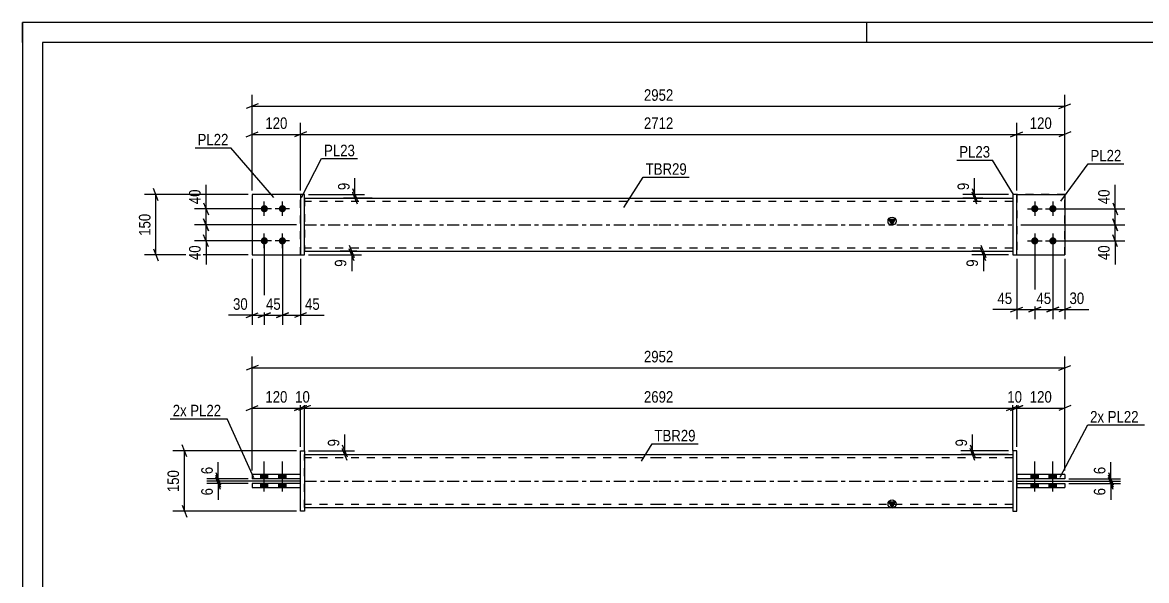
# Model space of a CAD drawing. Header units: millimetres. Extents: x 0 to 420, y 0 to 297.
# Drawn here: x 0 to 279.5, y 158.1 to 297 of the extents above; entities that cross this region are included whole.
import ezdxf

# ---------------------------------------------------------------- set-up
doc = ezdxf.new("R2010")
doc.units = ezdxf.units.MM
doc.linetypes.add('DXK_LINE_DOT2', pattern=[3.9198, 1.9599, -1.9599])
doc.linetypes.add('DXK_LINE_DOT3', pattern=[5.9187, 2.979, -0.9799, 0.9799, -0.9799])
doc.styles.add('Arial Narrow', font='ARIALN.TTF', dxfattribs={"height": 0.2})

# ---------------------------------------------------------------- blocks, each defined once
blk = doc.blocks.new('Unknown-489683409-1163')
at = {"color": 5, "linetype": 'Continuous'}
for p, q in [((420, 297), (0, 297)), ((0, 297), (0, 0)), ((0, 292), (0, 297)), ((210, 292), (210, 297)), ((415, 292), (5, 292)), ((5, 292), (5, 5))]:
    blk.add_line(p, q, dxfattribs=at)
blk = doc.blocks.new('Part-489683409-1456 - 1400')
at = {"color": 2, "linetype": 'Continuous'}
for p, q in [((259.24, 184.49), (247.24, 184.49)), ((247.24, 184.49), (247.24, 183.49)), ((259.24, 183.49), (247.24, 183.49)), ((259.24, 184.49), (259.24, 183.49))]:
    blk.add_line(p, q, dxfattribs=at)
blk = doc.blocks.new('Part-489683409-1448 - 1400')
at = {"color": 2, "linetype": 'Continuous'}
for p, q in [((69.14, 182.29), (57.14, 182.29)), ((57.14, 182.29), (57.14, 181.29)), ((69.14, 181.29), (69.14, 182.29)), ((57.14, 181.29), (69.14, 181.29))]:
    blk.add_line(p, q, dxfattribs=at)
blk = doc.blocks.new('Bolt-489683409-1413 - 1400')
at = {"linetype": 'Continuous'}
for points in [[(59.24, 183.49), (61.04, 183.49), (61.04, 184.49), (59.24, 184.49)], [(59.24, 183.49), (61.04, 183.49), (61.04, 184.49), (59.24, 184.49)], [(59.24, 181.29), (61.04, 181.29), (61.04, 182.29), (59.24, 182.29)], [(59.24, 181.29), (61.04, 181.29), (61.04, 182.29), (59.24, 182.29)], [(63.74, 183.49), (65.54, 183.49), (65.54, 184.49), (63.74, 184.49)], [(63.74, 183.49), (65.54, 183.49), (65.54, 184.49), (63.74, 184.49)], [(63.74, 181.29), (65.54, 181.29), (65.54, 182.29), (63.74, 182.29)], [(63.74, 181.29), (65.54, 181.29), (65.54, 182.29), (63.74, 182.29)]]:
    blk.add_hatch(color=1, dxfattribs=at).paths.add_polyline_path(points)
at = {"color": 1, "linetype": 'Continuous'}
for p, q in [((60.14, 180.29), (60.14, 187.79)), ((60.14, 180.29), (60.14, 187.79)), ((64.64, 180.29), (64.64, 187.79)), ((64.64, 180.29), (64.64, 187.79)), ((59.24, 183.49), (59.24, 184.49)), ((59.24, 183.49), (59.24, 184.49)), ((59.24, 181.29), (59.24, 182.29)), ((59.24, 181.29), (59.24, 182.29)), ((61.04, 183.49), (61.04, 184.49)), ((61.04, 183.49), (61.04, 184.49)), ((61.04, 181.29), (61.04, 182.29)), ((61.04, 181.29), (61.04, 182.29)), ((63.74, 183.49), (63.74, 184.49)), ((63.74, 183.49), (63.74, 184.49)), ((63.74, 181.29), (63.74, 182.29)), ((63.74, 181.29), (63.74, 182.29)), ((65.54, 183.49), (65.54, 184.49)), ((65.54, 183.49), (65.54, 184.49)), ((65.54, 181.29), (65.54, 182.29)), ((65.54, 181.29), (65.54, 182.29))]:
    blk.add_line(p, q, dxfattribs=at)
blk = doc.blocks.new('Bolt-489683409-1414 - 1400')
at = {"linetype": 'Continuous'}
for points in [[(252.64, 184.49), (250.84, 184.49), (250.84, 183.49), (252.64, 183.49)], [(252.64, 184.49), (250.84, 184.49), (250.84, 183.49), (252.64, 183.49)], [(252.64, 182.29), (250.84, 182.29), (250.84, 181.29), (252.64, 181.29)], [(252.64, 182.29), (250.84, 182.29), (250.84, 181.29), (252.64, 181.29)], [(257.14, 184.49), (255.34, 184.49), (255.34, 183.49), (257.14, 183.49)], [(257.14, 184.49), (255.34, 184.49), (255.34, 183.49), (257.14, 183.49)], [(257.14, 182.29), (255.34, 182.29), (255.34, 181.29), (257.14, 181.29)], [(257.14, 182.29), (255.34, 182.29), (255.34, 181.29), (257.14, 181.29)]]:
    blk.add_hatch(color=1, dxfattribs=at).paths.add_polyline_path(points)
at = {"color": 1, "linetype": 'Continuous'}
for p, q in [((251.74, 180.29), (251.74, 187.79)), ((251.74, 180.29), (251.74, 187.79)), ((256.24, 180.29), (256.24, 187.79)), ((256.24, 180.29), (256.24, 187.79)), ((250.84, 183.49), (250.84, 184.49)), ((250.84, 183.49), (250.84, 184.49)), ((250.84, 181.29), (250.84, 182.29)), ((250.84, 181.29), (250.84, 182.29)), ((252.64, 183.49), (252.64, 184.49)), ((252.64, 183.49), (252.64, 184.49)), ((252.64, 181.29), (252.64, 182.29)), ((252.64, 181.29), (252.64, 182.29)), ((255.34, 183.49), (255.34, 184.49)), ((255.34, 183.49), (255.34, 184.49)), ((255.34, 181.29), (255.34, 182.29)), ((255.34, 181.29), (255.34, 182.29)), ((257.14, 183.49), (257.14, 184.49)), ((257.14, 183.49), (257.14, 184.49)), ((257.14, 181.29), (257.14, 182.29)), ((257.14, 181.29), (257.14, 182.29))]:
    blk.add_line(p, q, dxfattribs=at)
blk = doc.blocks.new('Part-489683409-1417 - 1400')
at = {"color": 2, "linetype": 'Continuous'}
for p, q in [((69.14, 175.39), (69.14, 190.39)), ((69.14, 190.39), (70.14, 190.39)), ((70.14, 190.39), (70.14, 175.39)), ((70.14, 175.39), (69.14, 175.39))]:
    blk.add_line(p, q, dxfattribs=at)
blk = doc.blocks.new('Part-489683409-1451 - 1400')
at = {"color": 2, "linetype": 'Continuous'}
for p, q in [((247.24, 190.39), (246.24, 190.39)), ((246.24, 190.39), (246.24, 175.39)), ((247.24, 175.39), (247.24, 190.39)), ((246.24, 175.39), (247.24, 175.39))]:
    blk.add_line(p, q, dxfattribs=at)
blk = doc.blocks.new('Part-489683409-1443 - 1400')
at = {"color": 2, "linetype": 'Continuous'}
for p, q in [((69.14, 184.49), (57.14, 184.49)), ((57.14, 184.49), (57.14, 183.49)), ((69.14, 183.49), (57.14, 183.49)), ((69.14, 183.49), (69.14, 184.49))]:
    blk.add_line(p, q, dxfattribs=at)
blk = doc.blocks.new('Part-489683409-1461 - 1400')
at = {"color": 2, "linetype": 'Continuous'}
for p, q in [((247.24, 182.29), (247.24, 181.29)), ((247.24, 182.29), (259.24, 182.29)), ((259.24, 182.29), (259.24, 181.29)), ((247.24, 181.29), (259.24, 181.29))]:
    blk.add_line(p, q, dxfattribs=at)
blk = doc.blocks.new('Part-489683409-1476 - 1400')
at = {"linetype": 'Continuous'}
blk.add_hatch(color=2, dxfattribs=at).paths.add_polyline_path([(216.24, 176.29), (215.44, 177.69), (217.04, 177.69)])
at = {"color": 2, "linetype": 'Continuous'}
for p, q in [((70.14, 189.49), (158.14, 189.49)), ((158.24, 189.49), (246.24, 189.49)), ((70.14, 176.29), (158.14, 176.29)), ((158.24, 176.29), (246.24, 176.29)), ((216.24, 176.29), (215.44, 177.69)), ((215.44, 177.69), (217.04, 177.69)), ((217.04, 177.69), (216.24, 176.29))]:
    blk.add_line(p, q, dxfattribs=at)
at = {"color": 7, "linetype": 'DXK_LINE_DOT2'}
for p, q in [((70.14, 176.29), (70.14, 189.49)), ((158.14, 188.69), (70.14, 188.69)), ((246.24, 188.69), (158.24, 188.69)), ((246.24, 189.49), (246.24, 176.29)), ((158.14, 177.09), (70.14, 177.09)), ((246.24, 177.09), (158.24, 177.09))]:
    blk.add_line(p, q, dxfattribs=at)
at = {"color": 7, "linetype": 'DXK_LINE_DOT3'}
for p, q in [((70.14, 182.89), (158.14, 182.89)), ((158.24, 182.89), (246.24, 182.89))]:
    blk.add_line(p, q, dxfattribs=at)
at = {"color": 2, "linetype": 'Continuous'}
blk.add_circle((216.24, 177.19), 1, dxfattribs=at)
blk = doc.blocks.new('Part-489683409-1706 - 1681')
at = {"color": 2, "linetype": 'Continuous'}
for p, q in [((69.14, 254.16), (57.14, 254.16)), ((57.14, 254.16), (57.14, 239.16)), ((57.14, 239.16), (69.14, 239.16))]:
    blk.add_line(p, q, dxfattribs=at)
at = {"color": 7, "linetype": 'DXK_LINE_DOT2'}
blk.add_line((69.14, 239.16), (69.14, 254.16), dxfattribs=at)
blk = doc.blocks.new('Part-489683409-1707 - 1681')
at = {"color": 7, "linetype": 'DXK_LINE_DOT2'}
for p, q in [((69.14, 254.16), (57.14, 254.16)), ((57.14, 254.16), (57.14, 239.16)), ((69.14, 239.16), (69.14, 254.16)), ((57.14, 239.16), (69.14, 239.16))]:
    blk.add_line(p, q, dxfattribs=at)
blk = doc.blocks.new('Part-489683409-1747 - 1681')
at = {"linetype": 'Continuous'}
blk.add_hatch(color=2, dxfattribs=at).paths.add_polyline_path([(216.24, 246.66), (215.44, 248.06), (217.04, 248.06)])
at = {"color": 2, "linetype": 'Continuous'}
for p, q in [((70.14, 253.26), (158.14, 253.26)), ((158.24, 253.26), (246.24, 253.26)), ((216.24, 246.66), (215.44, 248.06)), ((215.44, 248.06), (217.04, 248.06)), ((217.04, 248.06), (216.24, 246.66)), ((70.14, 240.06), (158.14, 240.06)), ((158.24, 240.06), (246.24, 240.06))]:
    blk.add_line(p, q, dxfattribs=at)
at = {"color": 7, "linetype": 'DXK_LINE_DOT2'}
for p, q in [((70.14, 253.26), (70.14, 240.06)), ((158.14, 252.46), (70.14, 252.46)), ((246.24, 252.46), (158.24, 252.46)), ((246.24, 253.26), (246.24, 240.06)), ((158.14, 240.86), (70.14, 240.86)), ((246.24, 240.86), (158.24, 240.86))]:
    blk.add_line(p, q, dxfattribs=at)
at = {"color": 7, "linetype": 'DXK_LINE_DOT3'}
for p, q in [((70.14, 246.66), (158.14, 246.66)), ((158.24, 246.66), (246.24, 246.66))]:
    blk.add_line(p, q, dxfattribs=at)
at = {"color": 2, "linetype": 'Continuous'}
blk.add_circle((216.24, 247.56), 1, dxfattribs=at)
blk = doc.blocks.new('Part-489683409-1701 - 1681')
at = {"color": 2, "linetype": 'Continuous'}
for p, q in [((70.14, 254.16), (69.14, 254.16)), ((69.14, 254.16), (69.14, 239.16)), ((70.14, 239.16), (70.14, 254.16)), ((69.14, 239.16), (70.14, 239.16))]:
    blk.add_line(p, q, dxfattribs=at)
blk = doc.blocks.new('Bolt-489683409-1685 - 1681')
at = {"linetype": 'Continuous'}
for points in [[(60.14, 249.76, -1), (60.14, 251.56, -1)], [(64.64, 249.76, -1), (64.64, 251.56, -1)], [(60.14, 241.76, -1), (60.14, 243.56, -1)], [(64.64, 241.76, -1), (64.64, 243.56, -1)]]:
    blk.add_hatch(color=1, dxfattribs=at).paths.add_polyline_path(points)
at = {"color": 1, "linetype": 'Continuous'}
for p, q in [((60.14, 248.86), (60.14, 252.46)), ((64.64, 248.86), (64.64, 252.46)), ((61.94, 250.66), (58.34, 250.66)), ((66.44, 250.66), (62.84, 250.66)), ((60.14, 240.86), (60.14, 244.46)), ((64.64, 240.86), (64.64, 244.46)), ((61.94, 242.66), (58.34, 242.66)), ((66.44, 242.66), (62.84, 242.66))]:
    blk.add_line(p, q, dxfattribs=at)
blk = doc.blocks.new('Bolt-489683409-1686 - 1681')
at = {"linetype": 'Continuous'}
for points in [[(251.74, 251.56, -1), (251.74, 249.76, -1)], [(256.24, 251.56, -1), (256.24, 249.76, -1)], [(251.74, 243.56, -1), (251.74, 241.76, -1)], [(256.24, 243.56, -1), (256.24, 241.76, -1)]]:
    blk.add_hatch(color=1, dxfattribs=at).paths.add_polyline_path(points)
at = {"color": 1, "linetype": 'Continuous'}
for p, q in [((251.74, 252.46), (251.74, 248.86)), ((256.24, 252.46), (256.24, 248.86)), ((249.94, 250.66), (253.54, 250.66)), ((254.44, 250.66), (258.04, 250.66)), ((251.74, 244.46), (251.74, 240.86)), ((256.24, 244.46), (256.24, 240.86)), ((249.94, 242.66), (253.54, 242.66)), ((254.44, 242.66), (258.04, 242.66))]:
    blk.add_line(p, q, dxfattribs=at)
blk = doc.blocks.new('Part-489683409-1712 - 1681')
at = {"color": 2, "linetype": 'Continuous'}
for p, q in [((247.24, 254.16), (246.24, 254.16)), ((246.24, 254.16), (246.24, 239.16)), ((247.24, 239.16), (247.24, 254.16)), ((246.24, 239.16), (247.24, 239.16))]:
    blk.add_line(p, q, dxfattribs=at)
blk = doc.blocks.new('Part-489683409-1737 - 1681')
at = {"color": 2, "linetype": 'Continuous'}
for p, q in [((247.24, 254.16), (259.24, 254.16)), ((259.24, 254.16), (259.24, 239.16)), ((247.24, 239.16), (259.24, 239.16))]:
    blk.add_line(p, q, dxfattribs=at)
at = {"color": 7, "linetype": 'DXK_LINE_DOT2'}
blk.add_line((247.24, 254.16), (247.24, 239.16), dxfattribs=at)
blk = doc.blocks.new('Part-489683409-1742 - 1681')
at = {"color": 7, "linetype": 'DXK_LINE_DOT2'}
for p, q in [((259.24, 254.16), (247.24, 254.16)), ((247.24, 254.16), (247.24, 239.16)), ((259.24, 239.16), (259.24, 254.16)), ((247.24, 239.16), (259.24, 239.16))]:
    blk.add_line(p, q, dxfattribs=at)
blk = doc.blocks.new('StraightDimension-489683409-1537 - 1400')
at = {"color": 7, "linetype": 'Continuous'}
for p, q in [((55.64, 200.46), (58.64, 201.66)), ((57.14, 185.49), (57.14, 203.91)), ((70.64, 201.66), (67.64, 200.46)), ((69.14, 191.39), (69.14, 203.91)), ((57.14, 201.06), (69.14, 201.06))]:
    blk.add_line(p, q, dxfattribs=at)
at = {"color": 0}
blk.add_wipeout([(66.48, 201.81), (66.48, 206.01), (59.8, 206.01), (59.8, 201.81)], dxfattribs=at)
at = {"color": 3, "style": 'Arial Narrow'}
blk.add_text('120', height=2.863, dxfattribs=at).set_placement((60.4, 202.41))
blk = doc.blocks.new('StraightDimension-489683409-1602 - 1400')
at = {"color": 7, "linetype": 'Continuous'}
for p, q in [((247.24, 182.89), (273.04, 182.89)), ((260.24, 182.29), (273.04, 182.29)), ((270.04, 184.39), (271.24, 181.39)), ((271.24, 180.79), (270.04, 183.79)), ((270.64, 182.29), (270.64, 182.89))]:
    blk.add_line(p, q, dxfattribs=at)
at = {"color": 0}
blk.add_wipeout([(269.89, 181.76), (265.69, 181.76), (265.69, 178.73), (269.89, 178.73)], dxfattribs=at)
at = {"color": 7, "linetype": 'Continuous'}
blk.add_line((270.64, 182.29), (270.64, 178.21), dxfattribs=at)
blk.add_line((270.64, 182.29), (270.64, 178.21), dxfattribs=at)
at = {"color": 3, "style": 'Arial Narrow'}
blk.add_text('6', height=2.86, rotation=90.0002, dxfattribs=at).set_placement((269.29, 179.33))
blk = doc.blocks.new('StraightDimension-489683409-1517 - 1400')
at = {"color": 7, "linetype": 'Continuous'}
for p, q in [((71.64, 201.66), (68.64, 200.46)), ((70.14, 190.49), (70.14, 203.91)), ((244.74, 200.46), (247.74, 201.66)), ((246.24, 190.49), (246.24, 203.91)), ((70.14, 201.06), (246.24, 201.06))]:
    blk.add_line(p, q, dxfattribs=at)
at = {"color": 0}
blk.add_wipeout([(162.45, 201.81), (162.45, 206.01), (153.94, 206.01), (153.94, 201.81)], dxfattribs=at)
at = {"color": 3, "style": 'Arial Narrow'}
blk.add_text('2692', height=2.863, dxfattribs=at).set_placement((154.54, 202.41))
blk = doc.blocks.new('StraightDimension-489683409-1558 - 1400')
at = {"color": 7, "linetype": 'Continuous'}
for p, q in [((69.14, 182.89), (45.82, 182.89)), ((56.14, 182.29), (45.82, 182.29)), ((48.07, 184.39), (49.27, 181.39)), ((49.27, 180.79), (48.07, 183.79)), ((48.67, 182.29), (48.67, 182.89))]:
    blk.add_line(p, q, dxfattribs=at)
at = {"color": 0}
blk.add_wipeout([(47.92, 181.76), (43.72, 181.76), (43.72, 178.73), (47.92, 178.73)], dxfattribs=at)
at = {"color": 7, "linetype": 'Continuous'}
blk.add_line((48.67, 182.29), (48.67, 178.21), dxfattribs=at)
blk.add_line((48.67, 182.29), (48.67, 178.21), dxfattribs=at)
at = {"color": 3, "style": 'Arial Narrow'}
blk.add_text('6', height=2.86, rotation=90.0002, dxfattribs=at).set_placement((47.32, 179.33))
blk = doc.blocks.new('StraightDimension-489683409-1485 - 1400')
at = {"color": 7, "linetype": 'Continuous'}
for p, q in [((71.14, 190.39), (82.54, 190.39)), ((79.54, 191.89), (80.74, 188.89)), ((80.74, 187.99), (79.54, 190.99)), ((80.14, 189.49), (80.14, 190.39)), ((71.14, 189.49), (82.54, 189.49))]:
    blk.add_line(p, q, dxfattribs=at)
at = {"color": 0}
blk.add_wipeout([(79.39, 193.94), (75.19, 193.94), (75.19, 190.91), (79.39, 190.91)], dxfattribs=at)
at = {"color": 7, "linetype": 'Continuous'}
blk.add_line((80.14, 190.39), (80.14, 194.46), dxfattribs=at)
blk.add_line((80.14, 190.39), (80.14, 194.46), dxfattribs=at)
at = {"color": 3, "style": 'Arial Narrow'}
blk.add_text('9', height=2.86, rotation=90.0002, dxfattribs=at).set_placement((78.79, 191.51))
blk = doc.blocks.new('StraightDimension-489683409-1501 - 1400')
at = {"color": 7, "linetype": 'Continuous'}
for p, q in [((245.74, 200.46), (248.74, 201.66)), ((247.24, 191.39), (247.24, 203.91)), ((260.74, 201.66), (257.74, 200.46)), ((259.24, 185.49), (259.24, 203.91)), ((247.24, 201.06), (259.24, 201.06))]:
    blk.add_line(p, q, dxfattribs=at)
at = {"color": 0}
blk.add_wipeout([(256.58, 201.81), (256.58, 206.01), (249.9, 206.01), (249.9, 201.81)], dxfattribs=at)
at = {"color": 3, "style": 'Arial Narrow'}
blk.add_text('120', height=2.863, dxfattribs=at).set_placement((250.5, 202.41))
blk = doc.blocks.new('StraightDimension-489683409-1527 - 1400')
at = {"color": 7, "linetype": 'Continuous'}
for p, q in [((67.64, 200.46), (70.64, 201.66)), ((71.64, 201.66), (68.64, 200.46)), ((69.14, 191.39), (69.14, 203.91)), ((70.14, 190.49), (70.14, 203.91)), ((69.14, 201.06), (70.14, 201.06))]:
    blk.add_line(p, q, dxfattribs=at)
at = {"color": 0}
blk.add_wipeout([(72.07, 201.81), (72.07, 206.01), (67.21, 206.01), (67.21, 201.81)], dxfattribs=at)
at = {"color": 3, "style": 'Arial Narrow'}
blk.add_text('10', height=2.863, dxfattribs=at).set_placement((67.81, 202.41))
blk = doc.blocks.new('StraightDimension-489683409-1547 - 1400')
at = {"color": 7, "linetype": 'Continuous'}
for p, q in [((244.74, 200.46), (247.74, 201.66)), ((248.74, 201.66), (245.74, 200.46)), ((246.24, 190.49), (246.24, 203.91)), ((247.24, 191.39), (247.24, 203.91)), ((246.24, 201.06), (247.24, 201.06))]:
    blk.add_line(p, q, dxfattribs=at)
at = {"color": 0}
blk.add_wipeout([(249.17, 201.81), (249.17, 206.01), (244.31, 206.01), (244.31, 201.81)], dxfattribs=at)
at = {"color": 3, "style": 'Arial Narrow'}
blk.add_text('10', height=2.863, dxfattribs=at).set_placement((244.91, 202.41))
blk = doc.blocks.new('StraightDimension-489683409-1574 - 1400')
at = {"color": 7, "linetype": 'Continuous'}
for p, q in [((48.07, 184.99), (49.27, 181.99)), ((56.14, 183.49), (45.82, 183.49)), ((69.14, 182.89), (45.82, 182.89)), ((49.27, 181.39), (48.07, 184.39)), ((48.67, 182.89), (48.67, 183.49))]:
    blk.add_line(p, q, dxfattribs=at)
at = {"color": 0}
blk.add_wipeout([(47.92, 187.04), (43.72, 187.04), (43.72, 184.01), (47.92, 184.01)], dxfattribs=at)
at = {"color": 7, "linetype": 'Continuous'}
blk.add_line((48.67, 183.49), (48.67, 187.56), dxfattribs=at)
blk.add_line((48.67, 183.49), (48.67, 187.56), dxfattribs=at)
at = {"color": 3, "style": 'Arial Narrow'}
blk.add_text('6', height=2.86, rotation=90.0002, dxfattribs=at).set_placement((47.32, 184.61))
blk = doc.blocks.new('StraightDimension-489683409-1591 - 1400')
at = {"color": 7, "linetype": 'Continuous'}
for p, q in [((57.14, 185.49), (57.14, 213.93)), ((259.24, 185.49), (259.24, 213.93)), ((58.64, 211.68), (55.64, 210.48)), ((57.14, 211.08), (259.24, 211.08)), ((257.74, 210.48), (260.74, 211.68))]:
    blk.add_line(p, q, dxfattribs=at)
at = {"color": 0}
blk.add_wipeout([(162.45, 211.83), (162.45, 216.03), (153.94, 216.03), (153.94, 211.83)], dxfattribs=at)
at = {"color": 3, "style": 'Arial Narrow'}
blk.add_text('2952', height=2.863, dxfattribs=at).set_placement((154.54, 212.43))
blk = doc.blocks.new('StraightDimension-489683409-1618 - 1400')
at = {"color": 7, "linetype": 'Continuous'}
for p, q in [((270.04, 184.99), (271.24, 181.99)), ((247.24, 182.89), (273.04, 182.89)), ((260.24, 183.49), (273.04, 183.49)), ((271.24, 181.39), (270.04, 184.39)), ((270.64, 182.89), (270.64, 183.49))]:
    blk.add_line(p, q, dxfattribs=at)
at = {"color": 0}
blk.add_wipeout([(269.89, 187.04), (265.69, 187.04), (265.69, 184.01), (269.89, 184.01)], dxfattribs=at)
at = {"color": 7, "linetype": 'Continuous'}
blk.add_line((270.64, 183.49), (270.64, 187.56), dxfattribs=at)
blk.add_line((270.64, 183.49), (270.64, 187.56), dxfattribs=at)
at = {"color": 3, "style": 'Arial Narrow'}
blk.add_text('6', height=2.86, rotation=90.0002, dxfattribs=at).set_placement((269.29, 184.61))
blk = doc.blocks.new('StraightDimension-489683409-1635 - 1400')
at = {"color": 7, "linetype": 'Continuous'}
for p, q in [((245.24, 190.39), (233.39, 190.39)), ((235.64, 191.89), (236.84, 188.89)), ((236.84, 187.99), (235.64, 190.99)), ((236.24, 189.49), (236.24, 190.39)), ((245.24, 189.49), (233.39, 189.49))]:
    blk.add_line(p, q, dxfattribs=at)
at = {"color": 0}
blk.add_wipeout([(235.49, 193.94), (231.29, 193.94), (231.29, 190.91), (235.49, 190.91)], dxfattribs=at)
at = {"color": 7, "linetype": 'Continuous'}
blk.add_line((236.24, 190.39), (236.24, 194.46), dxfattribs=at)
blk.add_line((236.24, 190.39), (236.24, 194.46), dxfattribs=at)
at = {"color": 3, "style": 'Arial Narrow'}
blk.add_text('9', height=2.86, rotation=90.0002, dxfattribs=at).set_placement((234.89, 191.51))
blk = doc.blocks.new('StraightDimension-489683409-3400 - 1400')
at = {"color": 7, "linetype": 'Continuous'}
for p, q in [((68.14, 190.39), (37.42, 190.39)), ((40.87, 188.89), (39.67, 191.89)), ((40.27, 175.39), (40.27, 190.39)), ((39.67, 176.89), (40.87, 173.89)), ((68.14, 175.39), (37.42, 175.39))]:
    blk.add_line(p, q, dxfattribs=at)
at = {"color": 0}
blk.add_wipeout([(39.52, 186.23), (35.32, 186.23), (35.32, 179.54), (39.52, 179.54)], dxfattribs=at)
at = {"color": 3, "style": 'Arial Narrow'}
blk.add_text('150', height=2.863, rotation=90.0002, dxfattribs=at).set_placement((38.92, 180.14))
blk = doc.blocks.new('StraightDimension-489683409-1841 - 1681')
at = {"color": 7, "linetype": 'Continuous'}
for p, q in [((236.13, 255.66), (237.33, 252.66)), ((237.33, 251.76), (236.13, 254.76)), ((245.24, 254.16), (233.88, 254.16)), ((238.78, 253.26), (233.88, 253.26)), ((236.73, 253.26), (236.73, 254.16))]:
    blk.add_line(p, q, dxfattribs=at)
at = {"color": 0}
blk.add_wipeout([(235.98, 257.72), (231.78, 257.72), (231.78, 254.69), (235.98, 254.69)], dxfattribs=at)
at = {"color": 7, "linetype": 'Continuous'}
blk.add_line((236.73, 254.16), (236.73, 258.24), dxfattribs=at)
blk.add_line((236.73, 254.16), (236.73, 258.24), dxfattribs=at)
at = {"color": 3, "style": 'Arial Narrow'}
blk.add_text('9', height=2.86, rotation=90.0002, dxfattribs=at).set_placement((235.38, 255.29))
blk = doc.blocks.new('StraightDimension-489683409-1857 - 1681')
at = {"color": 7, "linetype": 'Continuous'}
for p, q in [((45.04, 252.16), (46.24, 249.16)), ((59.14, 250.66), (42.79, 250.66)), ((45.64, 246.66), (45.64, 250.66)), ((68.14, 246.66), (42.79, 246.66)), ((46.24, 245.16), (45.04, 248.16))]:
    blk.add_line(p, q, dxfattribs=at)
at = {"color": 0}
blk.add_wipeout([(44.89, 256.04), (40.69, 256.04), (40.69, 251.19), (44.89, 251.19)], dxfattribs=at)
at = {"color": 7, "linetype": 'Continuous'}
blk.add_line((45.64, 250.66), (45.64, 256.57), dxfattribs=at)
blk.add_line((45.64, 250.66), (45.64, 256.57), dxfattribs=at)
at = {"color": 3, "style": 'Arial Narrow'}
blk.add_text('40', height=2.863, rotation=90.0002, dxfattribs=at).set_placement((44.29, 251.79))
blk = doc.blocks.new('StraightDimension-489683409-1750 - 1681')
at = {"color": 7, "linetype": 'Continuous'}
for p, q in [((251.74, 241.66), (251.74, 223.2)), ((247.24, 238.16), (247.24, 223.2)), ((245.74, 225), (248.74, 226.2)), ((247.24, 225.6), (251.74, 225.6)), ((253.24, 226.2), (250.24, 225))]:
    blk.add_line(p, q, dxfattribs=at)
at = {"color": 0}
blk.add_wipeout([(246.72, 226.35), (246.72, 230.55), (241.86, 230.55), (241.86, 226.35)], dxfattribs=at)
at = {"color": 7, "linetype": 'Continuous'}
blk.add_line((247.24, 225.6), (241.34, 225.6), dxfattribs=at)
blk.add_line((247.24, 225.6), (241.34, 225.6), dxfattribs=at)
at = {"color": 3, "style": 'Arial Narrow'}
blk.add_text('45', height=2.863, dxfattribs=at).set_placement((242.46, 226.95))
blk = doc.blocks.new('StraightDimension-489683409-1772 - 1681')
at = {"color": 7, "linetype": 'Continuous'}
for p, q in [((251.74, 241.66), (251.74, 223.2)), ((256.24, 241.66), (256.24, 223.2)), ((250.24, 225), (253.24, 226.2)), ((251.74, 225.6), (256.24, 225.6)), ((257.74, 226.2), (254.74, 225))]:
    blk.add_line(p, q, dxfattribs=at)
at = {"color": 0}
blk.add_wipeout([(256.42, 226.35), (256.42, 230.55), (251.56, 230.55), (251.56, 226.35)], dxfattribs=at)
at = {"color": 3, "style": 'Arial Narrow'}
blk.add_text('45', height=2.863, dxfattribs=at).set_placement((252.16, 226.95))
blk = doc.blocks.new('StraightDimension-489683409-3369 - 1681')
at = {"color": 7, "linetype": 'Continuous'}
for p, q in [((33.77, 252.66), (32.57, 255.66)), ((56.14, 254.16), (30.32, 254.16)), ((33.17, 239.16), (33.17, 254.16)), ((32.57, 240.66), (33.77, 237.66)), ((56.14, 239.16), (30.32, 239.16))]:
    blk.add_line(p, q, dxfattribs=at)
at = {"color": 0}
blk.add_wipeout([(32.42, 250.01), (28.22, 250.01), (28.22, 243.32), (32.42, 243.32)], dxfattribs=at)
at = {"color": 3, "style": 'Arial Narrow'}
blk.add_text('150', height=2.863, rotation=90.0002, dxfattribs=at).set_placement((31.82, 243.92))
blk = doc.blocks.new('StraightDimension-489683409-1952 - 1681')
at = {"color": 7, "linetype": 'Continuous'}
for p, q in [((57.14, 255.16), (57.14, 272.01)), ((69.14, 255.16), (69.14, 272.01)), ((55.64, 268.56), (58.64, 269.76)), ((57.14, 269.16), (69.14, 269.16)), ((70.64, 269.76), (67.64, 268.56))]:
    blk.add_line(p, q, dxfattribs=at)
at = {"color": 0}
blk.add_wipeout([(66.48, 269.91), (66.48, 274.11), (59.8, 274.11), (59.8, 269.91)], dxfattribs=at)
at = {"color": 3, "style": 'Arial Narrow'}
blk.add_text('120', height=2.863, dxfattribs=at).set_placement((60.4, 270.51))
blk = doc.blocks.new('StraightDimension-489683409-1788 - 1681')
at = {"color": 7, "linetype": 'Continuous'}
for p, q in [((256.24, 241.66), (256.24, 223.2)), ((259.24, 238.16), (259.24, 223.2)), ((254.74, 225), (257.74, 226.2)), ((256.24, 225.6), (259.24, 225.6)), ((260.74, 226.2), (257.74, 225))]:
    blk.add_line(p, q, dxfattribs=at)
at = {"color": 0}
blk.add_wipeout([(264.62, 226.35), (264.62, 230.55), (259.77, 230.55), (259.77, 226.35)], dxfattribs=at)
at = {"color": 7, "linetype": 'Continuous'}
blk.add_line((259.24, 225.6), (265.15, 225.6), dxfattribs=at)
blk.add_line((259.24, 225.6), (265.15, 225.6), dxfattribs=at)
at = {"color": 3, "style": 'Arial Narrow'}
blk.add_text('30', height=2.863, dxfattribs=at).set_placement((260.37, 226.95))
blk = doc.blocks.new('StraightDimension-489683409-1808 - 1681')
at = {"color": 7, "linetype": 'Continuous'}
for p, q in [((248.24, 246.66), (274.11, 246.66)), ((271.11, 248.16), (272.31, 245.16)), ((271.71, 242.66), (271.71, 246.66)), ((272.31, 241.16), (271.11, 244.16)), ((257.24, 242.66), (274.11, 242.66))]:
    blk.add_line(p, q, dxfattribs=at)
at = {"color": 0}
blk.add_wipeout([(270.96, 242.14), (266.76, 242.14), (266.76, 237.28), (270.96, 237.28)], dxfattribs=at)
at = {"color": 7, "linetype": 'Continuous'}
blk.add_line((271.71, 242.66), (271.71, 236.76), dxfattribs=at)
blk.add_line((271.71, 242.66), (271.71, 236.76), dxfattribs=at)
at = {"color": 3, "style": 'Arial Narrow'}
blk.add_text('40', height=2.863, rotation=90.0002, dxfattribs=at).set_placement((270.36, 237.88))
blk = doc.blocks.new('StraightDimension-489683409-1817 - 1681')
at = {"color": 7, "linetype": 'Continuous'}
for p, q in [((271.11, 252.16), (272.31, 249.16)), ((257.24, 250.66), (274.11, 250.66)), ((271.71, 246.66), (271.71, 250.66)), ((248.24, 246.66), (274.11, 246.66)), ((272.31, 245.16), (271.11, 248.16))]:
    blk.add_line(p, q, dxfattribs=at)
at = {"color": 0}
blk.add_wipeout([(270.96, 256.04), (266.76, 256.04), (266.76, 251.19), (270.96, 251.19)], dxfattribs=at)
at = {"color": 7, "linetype": 'Continuous'}
blk.add_line((271.71, 250.66), (271.71, 256.57), dxfattribs=at)
blk.add_line((271.71, 250.66), (271.71, 256.57), dxfattribs=at)
at = {"color": 3, "style": 'Arial Narrow'}
blk.add_text('40', height=2.863, rotation=90.0002, dxfattribs=at).set_placement((270.36, 251.79))
blk = doc.blocks.new('StraightDimension-489683409-1827 - 1681')
at = {"color": 7, "linetype": 'Continuous'}
for p, q in [((82.09, 255.66), (83.29, 252.66)), ((83.29, 251.76), (82.09, 254.76)), ((71.14, 254.16), (85.09, 254.16)), ((86.92, 253.26), (79.84, 253.26)), ((82.69, 253.26), (82.69, 254.16))]:
    blk.add_line(p, q, dxfattribs=at)
at = {"color": 0}
blk.add_wipeout([(81.94, 257.72), (77.74, 257.72), (77.74, 254.69), (81.94, 254.69)], dxfattribs=at)
at = {"color": 7, "linetype": 'Continuous'}
blk.add_line((82.69, 254.16), (82.69, 258.24), dxfattribs=at)
blk.add_line((82.69, 254.16), (82.69, 258.24), dxfattribs=at)
at = {"color": 3, "style": 'Arial Narrow'}
blk.add_text('9', height=2.86, rotation=90.0002, dxfattribs=at).set_placement((81.34, 255.29))
blk = doc.blocks.new('StraightDimension-489683409-1834 - 1681')
at = {"color": 7, "linetype": 'Continuous'}
for p, q in [((238.36, 241.56), (239.56, 238.56)), ((239.56, 237.66), (238.36, 240.66)), ((238.19, 240.06), (236.11, 240.06)), ((245.24, 239.16), (236.11, 239.16)), ((238.96, 239.16), (238.96, 240.06))]:
    blk.add_line(p, q, dxfattribs=at)
at = {"color": 0}
blk.add_wipeout([(238.21, 238.64), (234.01, 238.64), (234.01, 235.61), (238.21, 235.61)], dxfattribs=at)
at = {"color": 7, "linetype": 'Continuous'}
blk.add_line((238.96, 239.16), (238.96, 235.08), dxfattribs=at)
blk.add_line((238.96, 239.16), (238.96, 235.08), dxfattribs=at)
at = {"color": 3, "style": 'Arial Narrow'}
blk.add_text('9', height=2.86, rotation=90.0002, dxfattribs=at).set_placement((237.61, 236.21))
blk = doc.blocks.new('StraightDimension-489683409-1848 - 1681')
at = {"color": 7, "linetype": 'Continuous'}
for p, q in [((68.14, 246.66), (42.79, 246.66)), ((45.04, 248.16), (46.24, 245.16)), ((45.64, 242.66), (45.64, 246.66)), ((46.24, 241.16), (45.04, 244.16)), ((59.14, 242.66), (42.79, 242.66))]:
    blk.add_line(p, q, dxfattribs=at)
at = {"color": 0}
blk.add_wipeout([(44.89, 242.14), (40.69, 242.14), (40.69, 237.28), (44.89, 237.28)], dxfattribs=at)
at = {"color": 7, "linetype": 'Continuous'}
blk.add_line((45.64, 242.66), (45.64, 236.76), dxfattribs=at)
blk.add_line((45.64, 242.66), (45.64, 236.76), dxfattribs=at)
at = {"color": 3, "style": 'Arial Narrow'}
blk.add_text('40', height=2.863, rotation=90.0002, dxfattribs=at).set_placement((44.29, 237.88))
blk = doc.blocks.new('StraightDimension-489683409-1867 - 1681')
at = {"color": 7, "linetype": 'Continuous'}
for p, q in [((81.28, 241.56), (82.48, 238.56)), ((82.48, 237.66), (81.28, 240.66)), ((71.14, 239.16), (84.28, 239.16)), ((83.18, 240.06), (79.03, 240.06)), ((81.88, 239.16), (81.88, 240.06))]:
    blk.add_line(p, q, dxfattribs=at)
at = {"color": 0}
blk.add_wipeout([(81.13, 238.64), (76.93, 238.64), (76.93, 235.61), (81.13, 235.61)], dxfattribs=at)
at = {"color": 7, "linetype": 'Continuous'}
blk.add_line((81.88, 239.16), (81.88, 235.08), dxfattribs=at)
blk.add_line((81.88, 239.16), (81.88, 235.08), dxfattribs=at)
at = {"color": 3, "style": 'Arial Narrow'}
blk.add_text('9', height=2.86, rotation=90.0002, dxfattribs=at).set_placement((80.53, 236.21))
blk = doc.blocks.new('StraightDimension-489683409-1874 - 1681')
at = {"color": 7, "linetype": 'Continuous'}
for p, q in [((60.14, 241.66), (60.14, 221.76)), ((57.14, 238.16), (57.14, 221.76)), ((55.64, 223.56), (58.64, 224.76)), ((57.14, 224.16), (60.14, 224.16)), ((61.64, 224.76), (58.64, 223.56))]:
    blk.add_line(p, q, dxfattribs=at)
at = {"color": 0}
blk.add_wipeout([(56.62, 224.91), (56.62, 229.11), (51.76, 229.11), (51.76, 224.91)], dxfattribs=at)
at = {"color": 7, "linetype": 'Continuous'}
blk.add_line((57.14, 224.16), (51.24, 224.16), dxfattribs=at)
blk.add_line((57.14, 224.16), (51.24, 224.16), dxfattribs=at)
at = {"color": 3, "style": 'Arial Narrow'}
blk.add_text('30', height=2.863, dxfattribs=at).set_placement((52.36, 225.51))
blk = doc.blocks.new('StraightDimension-489683409-1893 - 1681')
at = {"color": 7, "linetype": 'Continuous'}
for p, q in [((60.14, 241.66), (60.14, 221.76)), ((64.64, 241.66), (64.64, 221.76)), ((58.64, 223.56), (61.64, 224.76)), ((60.14, 224.16), (64.64, 224.16)), ((66.14, 224.76), (63.14, 223.56))]:
    blk.add_line(p, q, dxfattribs=at)
at = {"color": 0}
blk.add_wipeout([(64.82, 224.91), (64.82, 229.11), (59.96, 229.11), (59.96, 224.91)], dxfattribs=at)
at = {"color": 3, "style": 'Arial Narrow'}
blk.add_text('45', height=2.863, dxfattribs=at).set_placement((60.56, 225.51))
blk = doc.blocks.new('StraightDimension-489683409-1909 - 1681')
at = {"color": 7, "linetype": 'Continuous'}
for p, q in [((64.64, 241.66), (64.64, 221.76)), ((69.14, 238.16), (69.14, 221.76)), ((63.14, 223.56), (66.14, 224.76)), ((64.64, 224.16), (69.14, 224.16)), ((70.64, 224.76), (67.64, 223.56))]:
    blk.add_line(p, q, dxfattribs=at)
at = {"color": 0}
blk.add_wipeout([(74.52, 224.91), (74.52, 229.11), (69.67, 229.11), (69.67, 224.91)], dxfattribs=at)
at = {"color": 7, "linetype": 'Continuous'}
blk.add_line((69.14, 224.16), (75.05, 224.16), dxfattribs=at)
blk.add_line((69.14, 224.16), (75.05, 224.16), dxfattribs=at)
at = {"color": 3, "style": 'Arial Narrow'}
blk.add_text('45', height=2.863, dxfattribs=at).set_placement((70.27, 225.51))
blk = doc.blocks.new('StraightDimension-489683409-1932 - 1681')
at = {"color": 7, "linetype": 'Continuous'}
for p, q in [((58.64, 276.76), (55.64, 275.56)), ((57.14, 255.16), (57.14, 279.01)), ((257.74, 275.56), (260.74, 276.76)), ((259.24, 255.16), (259.24, 279.01)), ((57.14, 276.16), (259.24, 276.16))]:
    blk.add_line(p, q, dxfattribs=at)
at = {"color": 0}
blk.add_wipeout([(162.45, 276.91), (162.45, 281.11), (153.94, 281.11), (153.94, 276.91)], dxfattribs=at)
at = {"color": 3, "style": 'Arial Narrow'}
blk.add_text('2952', height=2.863, dxfattribs=at).set_placement((154.54, 277.51))
blk = doc.blocks.new('StraightDimension-489683409-1974 - 1681')
at = {"color": 7, "linetype": 'Continuous'}
for p, q in [((69.14, 255.16), (69.14, 272.01)), ((247.24, 255.16), (247.24, 272.01)), ((70.64, 269.76), (67.64, 268.56)), ((69.14, 269.16), (247.24, 269.16)), ((245.74, 268.56), (248.74, 269.76))]:
    blk.add_line(p, q, dxfattribs=at)
at = {"color": 0}
blk.add_wipeout([(162.45, 269.91), (162.45, 274.11), (153.94, 274.11), (153.94, 269.91)], dxfattribs=at)
at = {"color": 3, "style": 'Arial Narrow'}
blk.add_text('2712', height=2.863, dxfattribs=at).set_placement((154.54, 270.51))
blk = doc.blocks.new('StraightDimension-489683409-1999 - 1681')
at = {"color": 7, "linetype": 'Continuous'}
for p, q in [((247.24, 255.16), (247.24, 272.01)), ((259.24, 255.16), (259.24, 272.01)), ((245.74, 268.56), (248.74, 269.76)), ((247.24, 269.16), (259.24, 269.16)), ((260.74, 269.76), (257.74, 268.56))]:
    blk.add_line(p, q, dxfattribs=at)
at = {"color": 0}
blk.add_wipeout([(256.58, 269.91), (256.58, 274.11), (249.9, 274.11), (249.9, 269.91)], dxfattribs=at)
at = {"color": 3, "style": 'Arial Narrow'}
blk.add_text('120', height=2.863, dxfattribs=at).set_placement((250.5, 270.51))
blk = doc.blocks.new('Mark-489683409-1472 - 1400')
at = {"color": 0}
blk.add_wipeout([(167.39, 192.77), (167.39, 195.77), (157.16, 195.77), (157.16, 192.77)], dxfattribs=at)
blk.add_wipeout([(167.39, 192.77), (167.39, 195.77), (157.16, 195.77), (157.16, 192.77)], dxfattribs=at)
at = {"color": 30, "linetype": 'Continuous'}
for p, q in [((153.97, 187.85), (156.56, 192.17)), ((156.56, 192.17), (167.99, 192.17))]:
    blk.add_line(p, q, dxfattribs=at)
at = {"color": 3, "style": 'Arial Narrow'}
blk.add_text('TBR29', height=2.863, dxfattribs=at).set_placement((157.16, 192.77))
blk = doc.blocks.new('MarkSet-489683409-1666 - 1400')
at = {"color": 30, "linetype": 'Continuous'}
blk.add_line((57.54, 183.66), (50.91, 198.41), dxfattribs=at)
at = {"color": 0}
blk.add_wipeout([(40.83, 199.01), (40.83, 202.01), (37.36, 202.01), (37.36, 199.01)], dxfattribs=at)
blk.add_wipeout([(40.83, 199.01), (40.83, 202.01), (37.36, 202.01), (37.36, 199.01)], dxfattribs=at)
blk.add_wipeout([(49.41, 199.01), (49.41, 202.01), (41.73, 202.01), (41.73, 199.01)], dxfattribs=at)
blk.add_wipeout([(49.41, 199.01), (49.41, 202.01), (41.73, 202.01), (41.73, 199.01)], dxfattribs=at)
at = {"color": 30, "linetype": 'Continuous'}
blk.add_line((36.76, 198.41), (50.91, 198.41), dxfattribs=at)
at = {"color": 3, "style": 'Arial Narrow'}
for s, p in [('2x', (37.36, 199.01)), ('PL22', (41.73, 199.01))]:
    blk.add_text(s, height=2.863, dxfattribs=at).set_placement(p)
blk = doc.blocks.new('MarkSet-489683409-1672 - 1400')
at = {"color": 0}
blk.add_wipeout([(268.98, 197.46), (268.98, 200.46), (265.5, 200.46), (265.5, 197.46)], dxfattribs=at)
blk.add_wipeout([(268.98, 197.46), (268.98, 200.46), (265.5, 200.46), (265.5, 197.46)], dxfattribs=at)
at = {"color": 30, "linetype": 'Continuous'}
blk.add_line((258.05, 183.84), (264.9, 196.86), dxfattribs=at)
at = {"color": 0}
blk.add_wipeout([(277.55, 197.46), (277.55, 200.46), (269.88, 200.46), (269.88, 197.46)], dxfattribs=at)
blk.add_wipeout([(277.55, 197.46), (277.55, 200.46), (269.88, 200.46), (269.88, 197.46)], dxfattribs=at)
at = {"color": 30, "linetype": 'Continuous'}
blk.add_line((264.9, 196.86), (279.05, 196.86), dxfattribs=at)
at = {"color": 3, "style": 'Arial Narrow'}
for s, p in [('2x', (265.5, 197.46)), ('PL22', (269.88, 197.46))]:
    blk.add_text(s, height=2.863, dxfattribs=at).set_placement(p)
blk = doc.blocks.new('Mark-489683409-1702 - 1681')
at = {"color": 0}
blk.add_wipeout([(51.21, 266.41), (51.21, 269.41), (43.54, 269.41), (43.54, 266.41)], dxfattribs=at)
blk.add_wipeout([(51.21, 266.41), (51.21, 269.41), (43.54, 269.41), (43.54, 266.41)], dxfattribs=at)
at = {"color": 30, "linetype": 'Continuous'}
for p in [(42.94, 265.81), (62.48, 253.44)]:
    blk.add_line(p, (51.81, 265.81), dxfattribs=at)
at = {"color": 3, "style": 'Arial Narrow'}
blk.add_text('PL22', height=2.863, dxfattribs=at).set_placement((43.54, 266.41))
blk = doc.blocks.new('Mark-489683409-1697 - 1681')
at = {"color": 0}
blk.add_wipeout([(82.68, 263.72), (82.68, 266.72), (75, 266.72), (75, 263.72)], dxfattribs=at)
blk.add_wipeout([(82.68, 263.72), (82.68, 266.72), (75, 266.72), (75, 263.72)], dxfattribs=at)
at = {"color": 30, "linetype": 'Continuous'}
for p, q in [((69.4, 253.42), (74.4, 263.12)), ((74.4, 263.12), (83.28, 263.12))]:
    blk.add_line(p, q, dxfattribs=at)
at = {"color": 3, "style": 'Arial Narrow'}
blk.add_text('PL23', height=2.863, dxfattribs=at).set_placement((75, 263.72))
blk = doc.blocks.new('Mark-489683409-1708 - 1681')
at = {"color": 0}
blk.add_wipeout([(240.64, 263.38), (240.64, 266.38), (232.96, 266.38), (232.96, 263.38)], dxfattribs=at)
blk.add_wipeout([(240.64, 263.38), (240.64, 266.38), (232.96, 266.38), (232.96, 263.38)], dxfattribs=at)
at = {"color": 30, "linetype": 'Continuous'}
for p in [(232.36, 262.78), (246.45, 254.16)]:
    blk.add_line(p, (241.24, 262.78), dxfattribs=at)
at = {"color": 3, "style": 'Arial Narrow'}
blk.add_text('PL23', height=2.863, dxfattribs=at).set_placement((232.96, 263.38))
blk = doc.blocks.new('Mark-489683409-1743 - 1681')
at = {"color": 0}
blk.add_wipeout([(165.21, 259.1), (165.21, 262.1), (154.98, 262.1), (154.98, 259.1)], dxfattribs=at)
blk.add_wipeout([(165.21, 259.1), (165.21, 262.1), (154.98, 262.1), (154.98, 259.1)], dxfattribs=at)
at = {"color": 30, "linetype": 'Continuous'}
for p, q in [((149.55, 250.97), (154.38, 258.5)), ((154.38, 258.5), (165.81, 258.5))]:
    blk.add_line(p, q, dxfattribs=at)
at = {"color": 3, "style": 'Arial Narrow'}
blk.add_text('TBR29', height=2.863, dxfattribs=at).set_placement((154.98, 259.1))
blk = doc.blocks.new('Mark-489683409-3434 - 1681')
at = {"color": 0}
blk.add_wipeout([(273.27, 262.43), (273.27, 265.43), (265.59, 265.43), (265.59, 262.43)], dxfattribs=at)
blk.add_wipeout([(273.27, 262.43), (273.27, 265.43), (265.59, 265.43), (265.59, 262.43)], dxfattribs=at)
at = {"color": 30, "linetype": 'Continuous'}
for p, q in [((258.18, 252.57), (264.99, 261.83)), ((264.99, 261.83), (273.87, 261.83))]:
    blk.add_line(p, q, dxfattribs=at)
at = {"color": 3, "style": 'Arial Narrow'}
blk.add_text('PL22', height=2.863, dxfattribs=at).set_placement((265.59, 262.43))

msp = doc.modelspace()

# ---------------------------------------------------------------- block references
for name in ['Unknown-489683409-1163', 'Part-489683409-1706 - 1681', 'Part-489683409-1707 - 1681', 'Bolt-489683409-1685 - 1681', 'Part-489683409-1701 - 1681', 'Part-489683409-1747 - 1681', 'Part-489683409-1712 - 1681', 'Part-489683409-1737 - 1681', 'Part-489683409-1742 - 1681', 'Bolt-489683409-1686 - 1681', 'Part-489683409-1417 - 1400', 'Part-489683409-1451 - 1400', 'Bolt-489683409-1413 - 1400', 'Part-489683409-1476 - 1400', 'Bolt-489683409-1414 - 1400', 'Part-489683409-1443 - 1400', 'Part-489683409-1448 - 1400', 'Part-489683409-1456 - 1400', 'Part-489683409-1461 - 1400']:
    msp.add_blockref(name, (0, 0))

# ---------------------------------------------------------------- next in the draw order: block references
for name in ['StraightDimension-489683409-1841 - 1681', 'StraightDimension-489683409-1857 - 1681', 'StraightDimension-489683409-1867 - 1681', 'StraightDimension-489683409-1750 - 1681', 'StraightDimension-489683409-1537 - 1400', 'StraightDimension-489683409-1602 - 1400']:
    msp.add_blockref(name, (0, 0))

# ---------------------------------------------------------------- next in the draw order: block references
for name in ['StraightDimension-489683409-3369 - 1681', 'StraightDimension-489683409-1834 - 1681', 'StraightDimension-489683409-1772 - 1681', 'StraightDimension-489683409-1517 - 1400', 'StraightDimension-489683409-1558 - 1400']:
    msp.add_blockref(name, (0, 0))

# ---------------------------------------------------------------- next in the draw order: block references
for name in ['StraightDimension-489683409-1952 - 1681', 'StraightDimension-489683409-1848 - 1681', 'StraightDimension-489683409-1788 - 1681', 'StraightDimension-489683409-1501 - 1400', 'StraightDimension-489683409-1485 - 1400', 'StraightDimension-489683409-1574 - 1400']:
    msp.add_blockref(name, (0, 0))

# ---------------------------------------------------------------- next in the draw order: block references
for name in ['StraightDimension-489683409-1827 - 1681', 'StraightDimension-489683409-1808 - 1681', 'StraightDimension-489683409-1874 - 1681', 'StraightDimension-489683409-1527 - 1400', 'StraightDimension-489683409-1547 - 1400']:
    msp.add_blockref(name, (0, 0))

# ---------------------------------------------------------------- next in the draw order: block references
for name in ['StraightDimension-489683409-1817 - 1681', 'StraightDimension-489683409-1893 - 1681', 'StraightDimension-489683409-1591 - 1400']:
    msp.add_blockref(name, (0, 0))

# ---------------------------------------------------------------- next in the draw order: block references
for name in ['StraightDimension-489683409-1932 - 1681', 'StraightDimension-489683409-1909 - 1681', 'Mark-489683409-1472 - 1400', 'StraightDimension-489683409-1635 - 1400', 'StraightDimension-489683409-3400 - 1400', 'StraightDimension-489683409-1618 - 1400']:
    msp.add_blockref(name, (0, 0))

# ---------------------------------------------------------------- next in the draw order: block references
for name in ['StraightDimension-489683409-1974 - 1681', 'Mark-489683409-1702 - 1681', 'MarkSet-489683409-1666 - 1400', 'MarkSet-489683409-1672 - 1400']:
    msp.add_blockref(name, (0, 0))

# ---------------------------------------------------------------- next in the draw order: block references
for name in ['StraightDimension-489683409-1999 - 1681', 'Mark-489683409-1697 - 1681', 'Mark-489683409-1743 - 1681']:
    msp.add_blockref(name, (0, 0))

# ---------------------------------------------------------------- next in the draw order: block references
for name in ['Mark-489683409-1708 - 1681', 'Mark-489683409-3434 - 1681']:
    msp.add_blockref(name, (0, 0))

doc.saveas('drawing.dxf')
